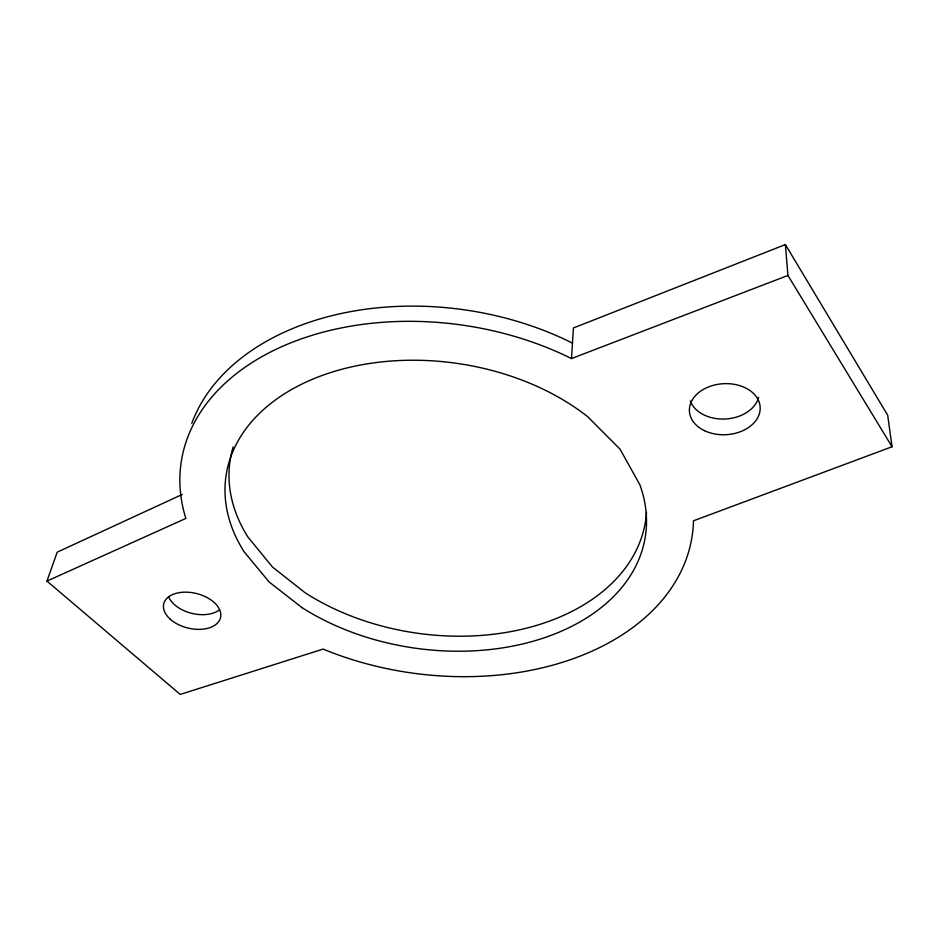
<?xml version="1.0" encoding="UTF-8"?>
<svg xmlns="http://www.w3.org/2000/svg" width="939" height="939" viewBox="0 0 939 939"><rect width="100%" height="100%" fill="white"/><g stroke="black" fill="none" stroke-linecap="round" stroke-linejoin="round"><path stroke-width="1.41" d="M46.95 581.088L185.852 518.434A258.131 175.769 7.9 0 1 288.027 343.967A258.131 175.769 7.9 0 1 571.487 358.569L573.424 327.969L785.391 244.574L887.684 415.214L892.05 446.753L693.463 520.816A258.131 175.769 7.9 0 1 323.122 649.084L180.241 694.426L46.95 581.088L57.209 552.167L182.319 494.419M571.487 358.569L787.938 275.456L785.391 244.574M787.938 275.456L892.05 446.753M191.802 423.36A255.772 175.969 7.9 0 1 572.461 343.111M646.501 512.377A209.913 144.101 7.9 0 1 522.659 629.107A209.913 144.101 7.9 0 1 305.081 592.732L272.451 567.003L247.826 536.885A209.913 144.101 7.9 0 1 233.165 446.894M758.642 397.373A35.083 25.517 -3.4 0 1 725.401 418.994A35.083 25.517 -3.4 0 1 690.318 400.988M219.151 610.092A28.968 17.829 13.8 0 1 190.77 613.085A28.968 17.829 13.8 0 1 168.492 596.418M302.018 607.639L269.059 581.91L244.152 551.815A211.85 143.925 7.9 0 1 317.182 377.349A211.85 143.925 7.9 0 1 587.767 416.775L620.033 449.171L639.799 484.606A211.85 143.925 7.9 0 1 549.174 636.055A211.85 143.925 7.9 0 1 302.018 607.639M169.9 618.871A29.215 17.771 13.7 0 0 218.951 621.219A29.215 17.771 13.7 0 0 187.495 592.204A29.215 17.771 13.7 0 0 169.9 618.871M704.508 430.684A35.436 25.529 -3.2 0 0 760.062 410.449A35.436 25.529 -3.2 0 0 709.778 386.457A35.436 25.529 -3.2 0 0 704.508 430.684"/></g></svg>
